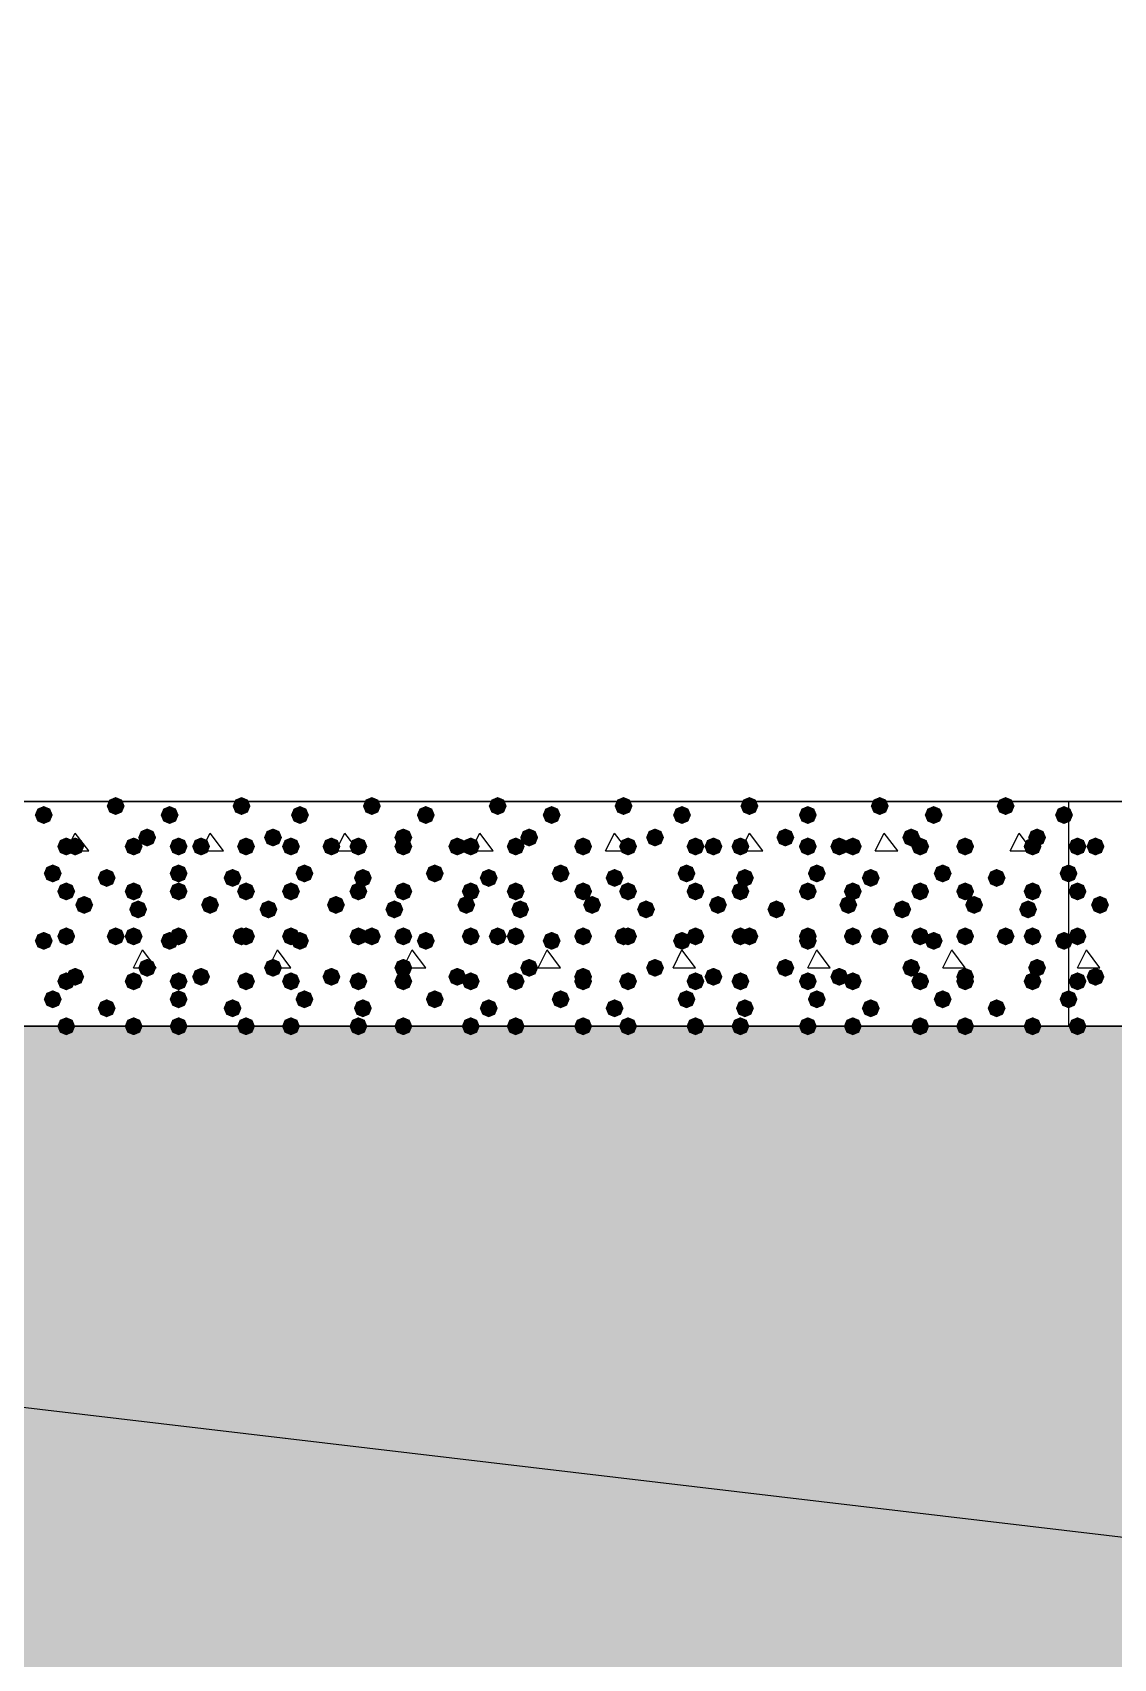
# Model space of a CAD drawing. Header units: millimetres. Extents: x 0 to 420, y 0 to 297.
# Drawn here: x 254.91 to 265.09, y 120.96 to 136.28 of the extents above; entities that cross this region are included whole.
import ezdxf

# ---------------------------------------------------------------- set-up
doc = ezdxf.new("R2010")
doc.units = ezdxf.units.MM
doc.layers.get('0').update_dxf_attribs({"linetype": 'CONTINUOUS'})

msp = doc.modelspace()

# ---------------------------------------------------------------- hatches: boundary and pattern name
at = {"true_color": 0x000008}
for points in [[(255.100667, 128.905), (255.075796, 128.845204), (255.016, 128.820333), (254.956204, 128.845204), (254.931333, 128.905), (254.956204, 128.964796), (255.016, 128.989667), (255.075796, 128.964796)], [(255.778, 128.989667), (255.753129, 128.929871), (255.693333, 128.905), (255.633537, 128.929871), (255.608667, 128.989667), (255.633537, 129.049462), (255.693333, 129.074333), (255.753129, 129.049463)], [(256.286, 128.905), (256.261129, 128.845204), (256.201333, 128.820333), (256.141538, 128.845204), (256.116667, 128.905), (256.141537, 128.964796), (256.201333, 128.989667), (256.261129, 128.964796)], [(256.963333, 128.989667), (256.938463, 128.929871), (256.878667, 128.905), (256.818871, 128.929871), (256.794, 128.989667), (256.818871, 129.049462), (256.878667, 129.074333), (256.938462, 129.049463)], [(257.513667, 128.905), (257.488796, 128.845204), (257.429, 128.820333), (257.369204, 128.845204), (257.344333, 128.905), (257.369204, 128.964796), (257.429, 128.989667), (257.488796, 128.964796)], [(258.191, 128.989667), (258.166129, 128.929871), (258.106333, 128.905), (258.046538, 128.929871), (258.021667, 128.989667), (258.046537, 129.049462), (258.106333, 129.074333), (258.166129, 129.049463)], [(258.699, 128.905), (258.674129, 128.845204), (258.614333, 128.820333), (258.554538, 128.845204), (258.529667, 128.905), (258.554537, 128.964796), (258.614333, 128.989667), (258.674129, 128.964796)], [(259.376333, 128.989667), (259.351462, 128.929871), (259.291667, 128.905), (259.231871, 128.929871), (259.207, 128.989667), (259.231871, 129.049462), (259.291667, 129.074333), (259.351462, 129.049463)], [(259.884333, 128.905), (259.859462, 128.845204), (259.799667, 128.820333), (259.739871, 128.845204), (259.715, 128.905), (259.739871, 128.964796), (259.799667, 128.989667), (259.859462, 128.964796)], [(260.561667, 128.989667), (260.536796, 128.929871), (260.477, 128.905), (260.417204, 128.929871), (260.392333, 128.989667), (260.417204, 129.049462), (260.477, 129.074333), (260.536796, 129.049463)], [(261.112, 128.905), (261.087129, 128.845204), (261.027333, 128.820333), (260.967537, 128.845204), (260.942667, 128.905), (260.967537, 128.964796), (261.027333, 128.989667), (261.087129, 128.964796)], [(261.747, 128.989667), (261.722129, 128.929871), (261.662333, 128.905), (261.602538, 128.929871), (261.577667, 128.989667), (261.602537, 129.049462), (261.662333, 129.074333), (261.722129, 129.049463)], [(262.297333, 128.905), (262.272462, 128.845204), (262.212667, 128.820333), (262.152871, 128.845204), (262.128, 128.905), (262.152871, 128.964796), (262.212667, 128.989667), (262.272462, 128.964796)], [(262.974667, 128.989667), (262.949796, 128.929871), (262.89, 128.905), (262.830204, 128.929871), (262.805333, 128.989667), (262.830204, 129.049462), (262.89, 129.074333), (262.949796, 129.049463)], [(263.482667, 128.905), (263.457796, 128.845204), (263.398, 128.820333), (263.338204, 128.845204), (263.313333, 128.905), (263.338204, 128.964796), (263.398, 128.989667), (263.457796, 128.964796)], [(264.16, 128.989667), (264.135129, 128.929871), (264.075333, 128.905), (264.015538, 128.929871), (263.990667, 128.989667), (264.015537, 129.049462), (264.075333, 129.074333), (264.135129, 129.049463)], [(264.710333, 128.905), (264.685462, 128.845204), (264.625667, 128.820333), (264.565871, 128.845204), (264.541, 128.905), (264.565871, 128.964796), (264.625667, 128.989667), (264.685462, 128.964796)], [(255.312333, 128.608667), (255.287463, 128.548871), (255.227667, 128.524), (255.167871, 128.548871), (255.143, 128.608667), (255.167871, 128.668462), (255.227667, 128.693333), (255.287462, 128.668463)], [(255.397, 128.608667), (255.372129, 128.548871), (255.312333, 128.524), (255.252537, 128.548871), (255.227667, 128.608667), (255.252537, 128.668462), (255.312333, 128.693333), (255.372129, 128.668463)], [(255.947333, 128.608667), (255.922462, 128.548871), (255.862667, 128.524), (255.802871, 128.548871), (255.778, 128.608667), (255.802871, 128.668462), (255.862667, 128.693333), (255.922462, 128.668463)], [(256.074333, 128.693333), (256.049463, 128.633537), (255.989667, 128.608667), (255.929871, 128.633537), (255.905, 128.693333), (255.929871, 128.753129), (255.989667, 128.778), (256.049462, 128.753129)], [(256.370667, 128.608667), (256.345796, 128.548871), (256.286, 128.524), (256.226204, 128.548871), (256.201333, 128.608667), (256.226204, 128.668462), (256.286, 128.693333), (256.345796, 128.668463)], [(256.582333, 128.608667), (256.557462, 128.548871), (256.497667, 128.524), (256.437871, 128.548871), (256.413, 128.608667), (256.437871, 128.668462), (256.497667, 128.693333), (256.557462, 128.668463)], [(257.005667, 128.608667), (256.980796, 128.548871), (256.921, 128.524), (256.861204, 128.548871), (256.836333, 128.608667), (256.861204, 128.668462), (256.921, 128.693333), (256.980796, 128.668463)], [(257.259667, 128.693333), (257.234796, 128.633537), (257.175, 128.608667), (257.115204, 128.633537), (257.090333, 128.693333), (257.115204, 128.753129), (257.175, 128.778), (257.234796, 128.753129)], [(257.429, 128.608667), (257.404129, 128.548871), (257.344333, 128.524), (257.284538, 128.548871), (257.259667, 128.608667), (257.284537, 128.668462), (257.344333, 128.693333), (257.404129, 128.668463)], [(257.81, 128.608667), (257.785129, 128.548871), (257.725333, 128.524), (257.665538, 128.548871), (257.640667, 128.608667), (257.665537, 128.668462), (257.725333, 128.693333), (257.785129, 128.668463)], [(258.064, 128.608667), (258.039129, 128.548871), (257.979333, 128.524), (257.919538, 128.548871), (257.894667, 128.608667), (257.919537, 128.668462), (257.979333, 128.693333), (258.039129, 128.668463)], [(258.487333, 128.693333), (258.462463, 128.633537), (258.402667, 128.608667), (258.342871, 128.633537), (258.318, 128.693333), (258.342871, 128.753129), (258.402667, 128.778), (258.462462, 128.753129)], [(258.487333, 128.608667), (258.462463, 128.548871), (258.402667, 128.524), (258.342871, 128.548871), (258.318, 128.608667), (258.342871, 128.668462), (258.402667, 128.693333), (258.462462, 128.668463)], [(258.995333, 128.608667), (258.970462, 128.548871), (258.910667, 128.524), (258.850871, 128.548871), (258.826, 128.608667), (258.850871, 128.668462), (258.910667, 128.693333), (258.970462, 128.668463)], [(259.122333, 128.608667), (259.097463, 128.548871), (259.037667, 128.524), (258.977871, 128.548871), (258.953, 128.608667), (258.977871, 128.668462), (259.037667, 128.693333), (259.097462, 128.668463)], [(259.545667, 128.608667), (259.520796, 128.548871), (259.461, 128.524), (259.401204, 128.548871), (259.376333, 128.608667), (259.401204, 128.668462), (259.461, 128.693333), (259.520796, 128.668463)], [(259.672667, 128.693333), (259.647796, 128.633537), (259.588, 128.608667), (259.528204, 128.633537), (259.503333, 128.693333), (259.528204, 128.753129), (259.588, 128.778), (259.647796, 128.753129)], [(260.180667, 128.608667), (260.155796, 128.548871), (260.096, 128.524), (260.036204, 128.548871), (260.011333, 128.608667), (260.036204, 128.668462), (260.096, 128.693333), (260.155796, 128.668463)], [(260.180667, 128.608667), (260.155796, 128.548871), (260.096, 128.524), (260.036204, 128.548871), (260.011333, 128.608667), (260.036204, 128.668462), (260.096, 128.693333), (260.155796, 128.668463)], [(260.604, 128.608667), (260.579129, 128.548871), (260.519333, 128.524), (260.459538, 128.548871), (260.434667, 128.608667), (260.459537, 128.668462), (260.519333, 128.693333), (260.579129, 128.668463)], [(260.858, 128.693333), (260.833129, 128.633537), (260.773333, 128.608667), (260.713538, 128.633537), (260.688667, 128.693333), (260.713537, 128.753129), (260.773333, 128.778), (260.833129, 128.753129)], [(261.239, 128.608667), (261.214129, 128.548871), (261.154333, 128.524), (261.094538, 128.548871), (261.069667, 128.608667), (261.094537, 128.668462), (261.154333, 128.693333), (261.214129, 128.668463)], [(261.408333, 128.608667), (261.383462, 128.548871), (261.323667, 128.524), (261.263871, 128.548871), (261.239, 128.608667), (261.263871, 128.668462), (261.323667, 128.693333), (261.383462, 128.668463)], [(261.662333, 128.608667), (261.637462, 128.548871), (261.577667, 128.524), (261.517871, 128.548871), (261.493, 128.608667), (261.517871, 128.668462), (261.577667, 128.693333), (261.637462, 128.668463)], [(262.085667, 128.693333), (262.060796, 128.633537), (262.001, 128.608667), (261.941204, 128.633537), (261.916333, 128.693333), (261.941204, 128.753129), (262.001, 128.778), (262.060796, 128.753129)], [(262.297333, 128.608667), (262.272462, 128.548871), (262.212667, 128.524), (262.152871, 128.548871), (262.128, 128.608667), (262.152871, 128.668462), (262.212667, 128.693333), (262.272462, 128.668463)], [(262.593667, 128.608667), (262.568796, 128.548871), (262.509, 128.524), (262.449204, 128.548871), (262.424333, 128.608667), (262.449204, 128.668462), (262.509, 128.693333), (262.568796, 128.668463)], [(262.720667, 128.608667), (262.695796, 128.548871), (262.636, 128.524), (262.576204, 128.548871), (262.551333, 128.608667), (262.576204, 128.668462), (262.636, 128.693333), (262.695796, 128.668463)], [(263.271, 128.693333), (263.246129, 128.633537), (263.186333, 128.608667), (263.126538, 128.633537), (263.101667, 128.693333), (263.126537, 128.753129), (263.186333, 128.778), (263.246129, 128.753129)], [(263.355667, 128.608667), (263.330796, 128.548871), (263.271, 128.524), (263.211204, 128.548871), (263.186333, 128.608667), (263.211204, 128.668462), (263.271, 128.693333), (263.330796, 128.668463)], [(263.779, 128.608667), (263.754129, 128.548871), (263.694333, 128.524), (263.634537, 128.548871), (263.609667, 128.608667), (263.634537, 128.668462), (263.694333, 128.693333), (263.754129, 128.668463)], [(263.779, 128.608667), (263.754129, 128.548871), (263.694333, 128.524), (263.634537, 128.548871), (263.609667, 128.608667), (263.634537, 128.668462), (263.694333, 128.693333), (263.754129, 128.668463)], [(264.414, 128.608667), (264.389129, 128.548871), (264.329333, 128.524), (264.269538, 128.548871), (264.244667, 128.608667), (264.269537, 128.668462), (264.329333, 128.693333), (264.389129, 128.668463)], [(264.456333, 128.693333), (264.431462, 128.633537), (264.371667, 128.608667), (264.311871, 128.633537), (264.287, 128.693333), (264.311871, 128.753129), (264.371667, 128.778), (264.431462, 128.753129)], [(255.185333, 128.354667), (255.160462, 128.294871), (255.100667, 128.27), (255.040871, 128.294871), (255.016, 128.354667), (255.040871, 128.414462), (255.100667, 128.439333), (255.160462, 128.414463)], [(255.693333, 128.312333), (255.668462, 128.252537), (255.608667, 128.227667), (255.548871, 128.252537), (255.524, 128.312333), (255.548871, 128.372129), (255.608667, 128.397), (255.668462, 128.372129)], [(256.370667, 128.354667), (256.345796, 128.294871), (256.286, 128.27), (256.226204, 128.294871), (256.201333, 128.354667), (256.226204, 128.414462), (256.286, 128.439333), (256.345796, 128.414463)], [(256.878667, 128.312333), (256.853796, 128.252537), (256.794, 128.227667), (256.734204, 128.252537), (256.709333, 128.312333), (256.734204, 128.372129), (256.794, 128.397), (256.853796, 128.372129)], [(257.556, 128.354667), (257.531129, 128.294871), (257.471333, 128.27), (257.411538, 128.294871), (257.386667, 128.354667), (257.411537, 128.414462), (257.471333, 128.439333), (257.531129, 128.414463)], [(258.106333, 128.312333), (258.081462, 128.252537), (258.021667, 128.227667), (257.961871, 128.252537), (257.937, 128.312333), (257.961871, 128.372129), (258.021667, 128.397), (258.081462, 128.372129)], [(258.783667, 128.354667), (258.758796, 128.294871), (258.699, 128.27), (258.639204, 128.294871), (258.614333, 128.354667), (258.639204, 128.414462), (258.699, 128.439333), (258.758796, 128.414463)], [(259.291667, 128.312333), (259.266796, 128.252537), (259.207, 128.227667), (259.147204, 128.252537), (259.122333, 128.312333), (259.147204, 128.372129), (259.207, 128.397), (259.266796, 128.372129)], [(259.969, 128.354667), (259.944129, 128.294871), (259.884333, 128.27), (259.824538, 128.294871), (259.799667, 128.354667), (259.824537, 128.414462), (259.884333, 128.439333), (259.944129, 128.414463)], [(260.477, 128.312333), (260.452129, 128.252537), (260.392333, 128.227667), (260.332538, 128.252537), (260.307667, 128.312333), (260.332537, 128.372129), (260.392333, 128.397), (260.452129, 128.372129)], [(261.154333, 128.354667), (261.129462, 128.294871), (261.069667, 128.27), (261.009871, 128.294871), (260.985, 128.354667), (261.009871, 128.414462), (261.069667, 128.439333), (261.129462, 128.414463)], [(261.704667, 128.312333), (261.679796, 128.252537), (261.62, 128.227667), (261.560204, 128.252537), (261.535333, 128.312333), (261.560204, 128.372129), (261.62, 128.397), (261.679796, 128.372129)], [(262.382, 128.354667), (262.357129, 128.294871), (262.297333, 128.27), (262.237538, 128.294871), (262.212667, 128.354667), (262.237537, 128.414462), (262.297333, 128.439333), (262.357129, 128.414463)], [(262.89, 128.312333), (262.865129, 128.252537), (262.805333, 128.227667), (262.745538, 128.252537), (262.720667, 128.312333), (262.745537, 128.372129), (262.805333, 128.397), (262.865129, 128.372129)], [(263.567333, 128.354667), (263.542462, 128.294871), (263.482667, 128.27), (263.422871, 128.294871), (263.398, 128.354667), (263.422871, 128.414462), (263.482667, 128.439333), (263.542462, 128.414463)], [(264.075333, 128.312333), (264.050462, 128.252537), (263.990667, 128.227667), (263.930871, 128.252537), (263.906, 128.312333), (263.930871, 128.372129), (263.990667, 128.397), (264.050462, 128.372129)], [(264.752667, 128.354667), (264.727796, 128.294871), (264.668, 128.27), (264.608204, 128.294871), (264.583333, 128.354667), (264.608204, 128.414462), (264.668, 128.439333), (264.727796, 128.414463)], [(255.312333, 128.185333), (255.287463, 128.125538), (255.227667, 128.100667), (255.167871, 128.125538), (255.143, 128.185333), (255.167871, 128.245129), (255.227667, 128.27), (255.287462, 128.245129)], [(255.947333, 128.185333), (255.922462, 128.125538), (255.862667, 128.100667), (255.802871, 128.125538), (255.778, 128.185333), (255.802871, 128.245129), (255.862667, 128.27), (255.922462, 128.245129)], [(256.370667, 128.185333), (256.345796, 128.125538), (256.286, 128.100667), (256.226204, 128.125538), (256.201333, 128.185333), (256.226204, 128.245129), (256.286, 128.27), (256.345796, 128.245129)], [(257.005667, 128.185333), (256.980796, 128.125538), (256.921, 128.100667), (256.861204, 128.125538), (256.836333, 128.185333), (256.861204, 128.245129), (256.921, 128.27), (256.980796, 128.245129)], [(257.429, 128.185333), (257.404129, 128.125538), (257.344333, 128.100667), (257.284538, 128.125538), (257.259667, 128.185333), (257.284537, 128.245129), (257.344333, 128.27), (257.404129, 128.245129)], [(258.064, 128.185333), (258.039129, 128.125538), (257.979333, 128.100667), (257.919538, 128.125538), (257.894667, 128.185333), (257.919537, 128.245129), (257.979333, 128.27), (258.039129, 128.245129)], [(258.487333, 128.185333), (258.462463, 128.125538), (258.402667, 128.100667), (258.342871, 128.125538), (258.318, 128.185333), (258.342871, 128.245129), (258.402667, 128.27), (258.462462, 128.245129)], [(259.122333, 128.185333), (259.097463, 128.125538), (259.037667, 128.100667), (258.977871, 128.125538), (258.953, 128.185333), (258.977871, 128.245129), (259.037667, 128.27), (259.097462, 128.245129)], [(259.545667, 128.185333), (259.520796, 128.125538), (259.461, 128.100667), (259.401204, 128.125538), (259.376333, 128.185333), (259.401204, 128.245129), (259.461, 128.27), (259.520796, 128.245129)], [(260.180667, 128.185333), (260.155796, 128.125538), (260.096, 128.100667), (260.036204, 128.125538), (260.011333, 128.185333), (260.036204, 128.245129), (260.096, 128.27), (260.155796, 128.245129)], [(260.604, 128.185333), (260.579129, 128.125538), (260.519333, 128.100667), (260.459538, 128.125538), (260.434667, 128.185333), (260.459537, 128.245129), (260.519333, 128.27), (260.579129, 128.245129)], [(261.239, 128.185333), (261.214129, 128.125538), (261.154333, 128.100667), (261.094538, 128.125538), (261.069667, 128.185333), (261.094537, 128.245129), (261.154333, 128.27), (261.214129, 128.245129)], [(261.662333, 128.185333), (261.637462, 128.125538), (261.577667, 128.100667), (261.517871, 128.125538), (261.493, 128.185333), (261.517871, 128.245129), (261.577667, 128.27), (261.637462, 128.245129)], [(262.297333, 128.185333), (262.272462, 128.125538), (262.212667, 128.100667), (262.152871, 128.125538), (262.128, 128.185333), (262.152871, 128.245129), (262.212667, 128.27), (262.272462, 128.245129)], [(262.720667, 128.185333), (262.695796, 128.125538), (262.636, 128.100667), (262.576204, 128.125538), (262.551333, 128.185333), (262.576204, 128.245129), (262.636, 128.27), (262.695796, 128.245129)], [(263.355667, 128.185333), (263.330796, 128.125538), (263.271, 128.100667), (263.211204, 128.125538), (263.186333, 128.185333), (263.211204, 128.245129), (263.271, 128.27), (263.330796, 128.245129)], [(263.779, 128.185333), (263.754129, 128.125538), (263.694333, 128.100667), (263.634537, 128.125538), (263.609667, 128.185333), (263.634537, 128.245129), (263.694333, 128.27), (263.754129, 128.245129)], [(264.414, 128.185333), (264.389129, 128.125538), (264.329333, 128.100667), (264.269538, 128.125538), (264.244667, 128.185333), (264.269537, 128.245129), (264.329333, 128.27), (264.389129, 128.245129)], [(255.481667, 128.058333), (255.456796, 127.998538), (255.397, 127.973667), (255.337204, 127.998538), (255.312333, 128.058333), (255.337204, 128.118129), (255.397, 128.143), (255.456796, 128.118129)], [(255.989667, 128.016), (255.964796, 127.956204), (255.905, 127.931333), (255.845204, 127.956204), (255.820333, 128.016), (255.845204, 128.075796), (255.905, 128.100667), (255.964796, 128.075796)], [(256.667, 128.058333), (256.642129, 127.998538), (256.582333, 127.973667), (256.522538, 127.998538), (256.497667, 128.058333), (256.522537, 128.118129), (256.582333, 128.143), (256.642129, 128.118129)], [(257.217333, 128.016), (257.192462, 127.956204), (257.132667, 127.931333), (257.072871, 127.956204), (257.048, 128.016), (257.072871, 128.075796), (257.132667, 128.100667), (257.192462, 128.075796)], [(257.852333, 128.058333), (257.827463, 127.998538), (257.767667, 127.973667), (257.707871, 127.998538), (257.683, 128.058333), (257.707871, 128.118129), (257.767667, 128.143), (257.827462, 128.118129)], [(258.402667, 128.016), (258.377796, 127.956204), (258.318, 127.931333), (258.258204, 127.956204), (258.233333, 128.016), (258.258204, 128.075796), (258.318, 128.100667), (258.377796, 128.075796)], [(259.08, 128.058333), (259.055129, 127.998538), (258.995333, 127.973667), (258.935538, 127.998538), (258.910667, 128.058333), (258.935537, 128.118129), (258.995333, 128.143), (259.055129, 128.118129)], [(259.588, 128.016), (259.563129, 127.956204), (259.503333, 127.931333), (259.443537, 127.956204), (259.418667, 128.016), (259.443537, 128.075796), (259.503333, 128.100667), (259.563129, 128.075796)], [(260.265333, 128.058333), (260.240462, 127.998538), (260.180667, 127.973667), (260.120871, 127.998538), (260.096, 128.058333), (260.120871, 128.118129), (260.180667, 128.143), (260.240462, 128.118129)], [(260.773333, 128.016), (260.748462, 127.956204), (260.688667, 127.931333), (260.628871, 127.956204), (260.604, 128.016), (260.628871, 128.075796), (260.688667, 128.100667), (260.748462, 128.075796)], [(261.450667, 128.058333), (261.425796, 127.998538), (261.366, 127.973667), (261.306204, 127.998538), (261.281333, 128.058333), (261.306204, 128.118129), (261.366, 128.143), (261.425796, 128.118129)], [(262.001, 128.016), (261.976129, 127.956204), (261.916333, 127.931333), (261.856538, 127.956204), (261.831667, 128.016), (261.856537, 128.075796), (261.916333, 128.100667), (261.976129, 128.075796)], [(262.678333, 128.058333), (262.653462, 127.998538), (262.593667, 127.973667), (262.533871, 127.998538), (262.509, 128.058333), (262.533871, 128.118129), (262.593667, 128.143), (262.653462, 128.118129)], [(263.186333, 128.016), (263.161462, 127.956204), (263.101667, 127.931333), (263.041871, 127.956204), (263.017, 128.016), (263.041871, 128.075796), (263.101667, 128.100667), (263.161462, 128.075796)], [(263.863667, 128.058333), (263.838796, 127.998538), (263.779, 127.973667), (263.719204, 127.998538), (263.694333, 128.058333), (263.719204, 128.118129), (263.779, 128.143), (263.838796, 128.118129)], [(264.371667, 128.016), (264.346796, 127.956204), (264.287, 127.931333), (264.227204, 127.956204), (264.202333, 128.016), (264.227204, 128.075796), (264.287, 128.100667), (264.346796, 128.075796)], [(255.100667, 127.719667), (255.075796, 127.659871), (255.016, 127.635), (254.956204, 127.659871), (254.931333, 127.719667), (254.956204, 127.779462), (255.016, 127.804333), (255.075796, 127.779463)], [(255.312333, 127.762), (255.287463, 127.702204), (255.227667, 127.677333), (255.167871, 127.702204), (255.143, 127.762), (255.167871, 127.821796), (255.227667, 127.846667), (255.287462, 127.821796)], [(255.778, 127.762), (255.753129, 127.702204), (255.693333, 127.677333), (255.633537, 127.702204), (255.608667, 127.762), (255.633537, 127.821796), (255.693333, 127.846667), (255.753129, 127.821796)], [(255.947333, 127.762), (255.922462, 127.702204), (255.862667, 127.677333), (255.802871, 127.702204), (255.778, 127.762), (255.802871, 127.821796), (255.862667, 127.846667), (255.922462, 127.821796)], [(256.286, 127.719667), (256.261129, 127.659871), (256.201333, 127.635), (256.141538, 127.659871), (256.116667, 127.719667), (256.141537, 127.779462), (256.201333, 127.804333), (256.261129, 127.779463)], [(256.370667, 127.762), (256.345796, 127.702204), (256.286, 127.677333), (256.226204, 127.702204), (256.201333, 127.762), (256.226204, 127.821796), (256.286, 127.846667), (256.345796, 127.821796)], [(256.963333, 127.762), (256.938463, 127.702204), (256.878667, 127.677333), (256.818871, 127.702204), (256.794, 127.762), (256.818871, 127.821796), (256.878667, 127.846667), (256.938462, 127.821796)], [(257.005667, 127.762), (256.980796, 127.702204), (256.921, 127.677333), (256.861204, 127.702204), (256.836333, 127.762), (256.861204, 127.821796), (256.921, 127.846667), (256.980796, 127.821796)], [(257.429, 127.762), (257.404129, 127.702204), (257.344333, 127.677333), (257.284538, 127.702204), (257.259667, 127.762), (257.284537, 127.821796), (257.344333, 127.846667), (257.404129, 127.821796)], [(257.513667, 127.719667), (257.488796, 127.659871), (257.429, 127.635), (257.369204, 127.659871), (257.344333, 127.719667), (257.369204, 127.779462), (257.429, 127.804333), (257.488796, 127.779463)], [(258.064, 127.762), (258.039129, 127.702204), (257.979333, 127.677333), (257.919538, 127.702204), (257.894667, 127.762), (257.919537, 127.821796), (257.979333, 127.846667), (258.039129, 127.821796)], [(258.191, 127.762), (258.166129, 127.702204), (258.106333, 127.677333), (258.046538, 127.702204), (258.021667, 127.762), (258.046537, 127.821796), (258.106333, 127.846667), (258.166129, 127.821796)], [(258.487333, 127.762), (258.462463, 127.702204), (258.402667, 127.677333), (258.342871, 127.702204), (258.318, 127.762), (258.342871, 127.821796), (258.402667, 127.846667), (258.462462, 127.821796)], [(258.699, 127.719667), (258.674129, 127.659871), (258.614333, 127.635), (258.554538, 127.659871), (258.529667, 127.719667), (258.554537, 127.779462), (258.614333, 127.804333), (258.674129, 127.779463)], [(259.122333, 127.762), (259.097463, 127.702204), (259.037667, 127.677333), (258.977871, 127.702204), (258.953, 127.762), (258.977871, 127.821796), (259.037667, 127.846667), (259.097462, 127.821796)], [(259.376333, 127.762), (259.351462, 127.702204), (259.291667, 127.677333), (259.231871, 127.702204), (259.207, 127.762), (259.231871, 127.821796), (259.291667, 127.846667), (259.351462, 127.821796)], [(259.545667, 127.762), (259.520796, 127.702204), (259.461, 127.677333), (259.401204, 127.702204), (259.376333, 127.762), (259.401204, 127.821796), (259.461, 127.846667), (259.520796, 127.821796)], [(259.884333, 127.719667), (259.859462, 127.659871), (259.799667, 127.635), (259.739871, 127.659871), (259.715, 127.719667), (259.739871, 127.779462), (259.799667, 127.804333), (259.859462, 127.779463)], [(260.180667, 127.762), (260.155796, 127.702204), (260.096, 127.677333), (260.036204, 127.702204), (260.011333, 127.762), (260.036204, 127.821796), (260.096, 127.846667), (260.155796, 127.821796)], [(260.561667, 127.762), (260.536796, 127.702204), (260.477, 127.677333), (260.417204, 127.702204), (260.392333, 127.762), (260.417204, 127.821796), (260.477, 127.846667), (260.536796, 127.821796)], [(260.604, 127.762), (260.579129, 127.702204), (260.519333, 127.677333), (260.459538, 127.702204), (260.434667, 127.762), (260.459537, 127.821796), (260.519333, 127.846667), (260.579129, 127.821796)], [(261.112, 127.719667), (261.087129, 127.659871), (261.027333, 127.635), (260.967537, 127.659871), (260.942667, 127.719667), (260.967537, 127.779462), (261.027333, 127.804333), (261.087129, 127.779463)], [(261.239, 127.762), (261.214129, 127.702204), (261.154333, 127.677333), (261.094538, 127.702204), (261.069667, 127.762), (261.094537, 127.821796), (261.154333, 127.846667), (261.214129, 127.821796)], [(261.662333, 127.762), (261.637462, 127.702204), (261.577667, 127.677333), (261.517871, 127.702204), (261.493, 127.762), (261.517871, 127.821796), (261.577667, 127.846667), (261.637462, 127.821796)], [(261.747, 127.762), (261.722129, 127.702204), (261.662333, 127.677333), (261.602538, 127.702204), (261.577667, 127.762), (261.602537, 127.821796), (261.662333, 127.846667), (261.722129, 127.821796)], [(262.297333, 127.762), (262.272462, 127.702204), (262.212667, 127.677333), (262.152871, 127.702204), (262.128, 127.762), (262.152871, 127.821796), (262.212667, 127.846667), (262.272462, 127.821796)], [(262.297333, 127.719667), (262.272462, 127.659871), (262.212667, 127.635), (262.152871, 127.659871), (262.128, 127.719667), (262.152871, 127.779462), (262.212667, 127.804333), (262.272462, 127.779463)], [(262.720667, 127.762), (262.695796, 127.702204), (262.636, 127.677333), (262.576204, 127.702204), (262.551333, 127.762), (262.576204, 127.821796), (262.636, 127.846667), (262.695796, 127.821796)], [(262.974667, 127.762), (262.949796, 127.702204), (262.89, 127.677333), (262.830204, 127.702204), (262.805333, 127.762), (262.830204, 127.821796), (262.89, 127.846667), (262.949796, 127.821796)], [(263.355667, 127.762), (263.330796, 127.702204), (263.271, 127.677333), (263.211204, 127.702204), (263.186333, 127.762), (263.211204, 127.821796), (263.271, 127.846667), (263.330796, 127.821796)], [(263.482667, 127.719667), (263.457796, 127.659871), (263.398, 127.635), (263.338204, 127.659871), (263.313333, 127.719667), (263.338204, 127.779462), (263.398, 127.804333), (263.457796, 127.779463)], [(263.779, 127.762), (263.754129, 127.702204), (263.694333, 127.677333), (263.634537, 127.702204), (263.609667, 127.762), (263.634537, 127.821796), (263.694333, 127.846667), (263.754129, 127.821796)], [(264.16, 127.762), (264.135129, 127.702204), (264.075333, 127.677333), (264.015538, 127.702204), (263.990667, 127.762), (264.015537, 127.821796), (264.075333, 127.846667), (264.135129, 127.821796)], [(264.414, 127.762), (264.389129, 127.702204), (264.329333, 127.677333), (264.269538, 127.702204), (264.244667, 127.762), (264.269537, 127.821796), (264.329333, 127.846667), (264.389129, 127.821796)], [(264.710333, 127.719667), (264.685462, 127.659871), (264.625667, 127.635), (264.565871, 127.659871), (264.541, 127.719667), (264.565871, 127.779462), (264.625667, 127.804333), (264.685462, 127.779463)], [(255.397, 127.381), (255.372129, 127.321204), (255.312333, 127.296333), (255.252537, 127.321204), (255.227667, 127.381), (255.252537, 127.440796), (255.312333, 127.465667), (255.372129, 127.440796)], [(256.074333, 127.465667), (256.049463, 127.405871), (255.989667, 127.381), (255.929871, 127.405871), (255.905, 127.465667), (255.929871, 127.525462), (255.989667, 127.550333), (256.049462, 127.525463)], [(256.582333, 127.381), (256.557462, 127.321204), (256.497667, 127.296333), (256.437871, 127.321204), (256.413, 127.381), (256.437871, 127.440796), (256.497667, 127.465667), (256.557462, 127.440796)], [(257.259667, 127.465667), (257.234796, 127.405871), (257.175, 127.381), (257.115204, 127.405871), (257.090333, 127.465667), (257.115204, 127.525462), (257.175, 127.550333), (257.234796, 127.525463)], [(257.81, 127.381), (257.785129, 127.321204), (257.725333, 127.296333), (257.665538, 127.321204), (257.640667, 127.381), (257.665537, 127.440796), (257.725333, 127.465667), (257.785129, 127.440796)], [(258.487333, 127.465667), (258.462463, 127.405871), (258.402667, 127.381), (258.342871, 127.405871), (258.318, 127.465667), (258.342871, 127.525462), (258.402667, 127.550333), (258.462462, 127.525463)], [(258.995333, 127.381), (258.970462, 127.321204), (258.910667, 127.296333), (258.850871, 127.321204), (258.826, 127.381), (258.850871, 127.440796), (258.910667, 127.465667), (258.970462, 127.440796)], [(259.672667, 127.465667), (259.647796, 127.405871), (259.588, 127.381), (259.528204, 127.405871), (259.503333, 127.465667), (259.528204, 127.525462), (259.588, 127.550333), (259.647796, 127.525463)], [(260.180667, 127.381), (260.155796, 127.321204), (260.096, 127.296333), (260.036204, 127.321204), (260.011333, 127.381), (260.036204, 127.440796), (260.096, 127.465667), (260.155796, 127.440796)], [(260.858, 127.465667), (260.833129, 127.405871), (260.773333, 127.381), (260.713538, 127.405871), (260.688667, 127.465667), (260.713537, 127.525462), (260.773333, 127.550333), (260.833129, 127.525463)], [(261.408333, 127.381), (261.383462, 127.321204), (261.323667, 127.296333), (261.263871, 127.321204), (261.239, 127.381), (261.263871, 127.440796), (261.323667, 127.465667), (261.383462, 127.440796)], [(262.085667, 127.465667), (262.060796, 127.405871), (262.001, 127.381), (261.941204, 127.405871), (261.916333, 127.465667), (261.941204, 127.525462), (262.001, 127.550333), (262.060796, 127.525463)], [(262.593667, 127.381), (262.568796, 127.321204), (262.509, 127.296333), (262.449204, 127.321204), (262.424333, 127.381), (262.449204, 127.440796), (262.509, 127.465667), (262.568796, 127.440796)], [(263.271, 127.465667), (263.246129, 127.405871), (263.186333, 127.381), (263.126538, 127.405871), (263.101667, 127.465667), (263.126537, 127.525462), (263.186333, 127.550333), (263.246129, 127.525463)], [(263.779, 127.381), (263.754129, 127.321204), (263.694333, 127.296333), (263.634537, 127.321204), (263.609667, 127.381), (263.634537, 127.440796), (263.694333, 127.465667), (263.754129, 127.440796)], [(264.456333, 127.465667), (264.431462, 127.405871), (264.371667, 127.381), (264.311871, 127.405871), (264.287, 127.465667), (264.311871, 127.525462), (264.371667, 127.550333), (264.431462, 127.525463)], [(255.312333, 127.338667), (255.287463, 127.278871), (255.227667, 127.254), (255.167871, 127.278871), (255.143, 127.338667), (255.167871, 127.398462), (255.227667, 127.423333), (255.287462, 127.398463)], [(255.947333, 127.338667), (255.922462, 127.278871), (255.862667, 127.254), (255.802871, 127.278871), (255.778, 127.338667), (255.802871, 127.398462), (255.862667, 127.423333), (255.922462, 127.398463)], [(256.370667, 127.338667), (256.345796, 127.278871), (256.286, 127.254), (256.226204, 127.278871), (256.201333, 127.338667), (256.226204, 127.398462), (256.286, 127.423333), (256.345796, 127.398463)], [(257.005667, 127.338667), (256.980796, 127.278871), (256.921, 127.254), (256.861204, 127.278871), (256.836333, 127.338667), (256.861204, 127.398462), (256.921, 127.423333), (256.980796, 127.398463)], [(257.429, 127.338667), (257.404129, 127.278871), (257.344333, 127.254), (257.284538, 127.278871), (257.259667, 127.338667), (257.284537, 127.398462), (257.344333, 127.423333), (257.404129, 127.398463)], [(258.064, 127.338667), (258.039129, 127.278871), (257.979333, 127.254), (257.919538, 127.278871), (257.894667, 127.338667), (257.919537, 127.398462), (257.979333, 127.423333), (258.039129, 127.398463)], [(258.487333, 127.338667), (258.462463, 127.278871), (258.402667, 127.254), (258.342871, 127.278871), (258.318, 127.338667), (258.342871, 127.398462), (258.402667, 127.423333), (258.462462, 127.398463)], [(259.122333, 127.338667), (259.097463, 127.278871), (259.037667, 127.254), (258.977871, 127.278871), (258.953, 127.338667), (258.977871, 127.398462), (259.037667, 127.423333), (259.097462, 127.398463)], [(259.545667, 127.338667), (259.520796, 127.278871), (259.461, 127.254), (259.401204, 127.278871), (259.376333, 127.338667), (259.401204, 127.398462), (259.461, 127.423333), (259.520796, 127.398463)], [(260.180667, 127.338667), (260.155796, 127.278871), (260.096, 127.254), (260.036204, 127.278871), (260.011333, 127.338667), (260.036204, 127.398462), (260.096, 127.423333), (260.155796, 127.398463)], [(260.604, 127.338667), (260.579129, 127.278871), (260.519333, 127.254), (260.459538, 127.278871), (260.434667, 127.338667), (260.459537, 127.398462), (260.519333, 127.423333), (260.579129, 127.398463)], [(261.239, 127.338667), (261.214129, 127.278871), (261.154333, 127.254), (261.094538, 127.278871), (261.069667, 127.338667), (261.094537, 127.398462), (261.154333, 127.423333), (261.214129, 127.398463)], [(261.662333, 127.338667), (261.637462, 127.278871), (261.577667, 127.254), (261.517871, 127.278871), (261.493, 127.338667), (261.517871, 127.398462), (261.577667, 127.423333), (261.637462, 127.398463)], [(262.297333, 127.338667), (262.272462, 127.278871), (262.212667, 127.254), (262.152871, 127.278871), (262.128, 127.338667), (262.152871, 127.398462), (262.212667, 127.423333), (262.272462, 127.398463)], [(262.720667, 127.338667), (262.695796, 127.278871), (262.636, 127.254), (262.576204, 127.278871), (262.551333, 127.338667), (262.576204, 127.398462), (262.636, 127.423333), (262.695796, 127.398463)], [(263.355667, 127.338667), (263.330796, 127.278871), (263.271, 127.254), (263.211204, 127.278871), (263.186333, 127.338667), (263.211204, 127.398462), (263.271, 127.423333), (263.330796, 127.398463)], [(263.779, 127.338667), (263.754129, 127.278871), (263.694333, 127.254), (263.634537, 127.278871), (263.609667, 127.338667), (263.634537, 127.398462), (263.694333, 127.423333), (263.754129, 127.398463)], [(264.414, 127.338667), (264.389129, 127.278871), (264.329333, 127.254), (264.269538, 127.278871), (264.244667, 127.338667), (264.269537, 127.398462), (264.329333, 127.423333), (264.389129, 127.398463)], [(255.185333, 127.169333), (255.160462, 127.109537), (255.100667, 127.084667), (255.040871, 127.109537), (255.016, 127.169333), (255.040871, 127.229129), (255.100667, 127.254), (255.160462, 127.229129)], [(255.693333, 127.084667), (255.668462, 127.024871), (255.608667, 127), (255.548871, 127.024871), (255.524, 127.084667), (255.548871, 127.144462), (255.608667, 127.169333), (255.668462, 127.144463)], [(256.370667, 127.169333), (256.345796, 127.109537), (256.286, 127.084667), (256.226204, 127.109537), (256.201333, 127.169333), (256.226204, 127.229129), (256.286, 127.254), (256.345796, 127.229129)], [(256.878667, 127.084667), (256.853796, 127.024871), (256.794, 127), (256.734204, 127.024871), (256.709333, 127.084667), (256.734204, 127.144462), (256.794, 127.169333), (256.853796, 127.144463)], [(257.556, 127.169333), (257.531129, 127.109537), (257.471333, 127.084667), (257.411538, 127.109537), (257.386667, 127.169333), (257.411537, 127.229129), (257.471333, 127.254), (257.531129, 127.229129)], [(258.106333, 127.084667), (258.081462, 127.024871), (258.021667, 127), (257.961871, 127.024871), (257.937, 127.084667), (257.961871, 127.144462), (258.021667, 127.169333), (258.081462, 127.144463)], [(258.783667, 127.169333), (258.758796, 127.109537), (258.699, 127.084667), (258.639204, 127.109537), (258.614333, 127.169333), (258.639204, 127.229129), (258.699, 127.254), (258.758796, 127.229129)], [(259.291667, 127.084667), (259.266796, 127.024871), (259.207, 127), (259.147204, 127.024871), (259.122333, 127.084667), (259.147204, 127.144462), (259.207, 127.169333), (259.266796, 127.144463)], [(259.969, 127.169333), (259.944129, 127.109537), (259.884333, 127.084667), (259.824538, 127.109537), (259.799667, 127.169333), (259.824537, 127.229129), (259.884333, 127.254), (259.944129, 127.229129)], [(260.477, 127.084667), (260.452129, 127.024871), (260.392333, 127), (260.332538, 127.024871), (260.307667, 127.084667), (260.332537, 127.144462), (260.392333, 127.169333), (260.452129, 127.144463)], [(261.154333, 127.169333), (261.129462, 127.109537), (261.069667, 127.084667), (261.009871, 127.109537), (260.985, 127.169333), (261.009871, 127.229129), (261.069667, 127.254), (261.129462, 127.229129)], [(261.704667, 127.084667), (261.679796, 127.024871), (261.62, 127), (261.560204, 127.024871), (261.535333, 127.084667), (261.560204, 127.144462), (261.62, 127.169333), (261.679796, 127.144463)], [(262.382, 127.169333), (262.357129, 127.109537), (262.297333, 127.084667), (262.237538, 127.109537), (262.212667, 127.169333), (262.237537, 127.229129), (262.297333, 127.254), (262.357129, 127.229129)], [(262.89, 127.084667), (262.865129, 127.024871), (262.805333, 127), (262.745538, 127.024871), (262.720667, 127.084667), (262.745537, 127.144462), (262.805333, 127.169333), (262.865129, 127.144463)], [(263.567333, 127.169333), (263.542462, 127.109537), (263.482667, 127.084667), (263.422871, 127.109537), (263.398, 127.169333), (263.422871, 127.229129), (263.482667, 127.254), (263.542462, 127.229129)], [(264.075333, 127.084667), (264.050462, 127.024871), (263.990667, 127), (263.930871, 127.024871), (263.906, 127.084667), (263.930871, 127.144462), (263.990667, 127.169333), (264.050462, 127.144463)], [(264.752667, 127.169333), (264.727796, 127.109537), (264.668, 127.084667), (264.608204, 127.109537), (264.583333, 127.169333), (264.608204, 127.229129), (264.668, 127.254), (264.727796, 127.229129)], [(255.312333, 126.915333), (255.287463, 126.855538), (255.227667, 126.830667), (255.167871, 126.855538), (255.143, 126.915333), (255.167871, 126.975129), (255.227667, 127), (255.287462, 126.975129)], [(255.947333, 126.915333), (255.922462, 126.855538), (255.862667, 126.830667), (255.802871, 126.855538), (255.778, 126.915333), (255.802871, 126.975129), (255.862667, 127), (255.922462, 126.975129)], [(256.370667, 126.915333), (256.345796, 126.855538), (256.286, 126.830667), (256.226204, 126.855538), (256.201333, 126.915333), (256.226204, 126.975129), (256.286, 127), (256.345796, 126.975129)], [(257.005667, 126.915333), (256.980796, 126.855538), (256.921, 126.830667), (256.861204, 126.855538), (256.836333, 126.915333), (256.861204, 126.975129), (256.921, 127), (256.980796, 126.975129)], [(257.429, 126.915333), (257.404129, 126.855538), (257.344333, 126.830667), (257.284538, 126.855538), (257.259667, 126.915333), (257.284537, 126.975129), (257.344333, 127), (257.404129, 126.975129)], [(258.064, 126.915333), (258.039129, 126.855538), (257.979333, 126.830667), (257.919538, 126.855538), (257.894667, 126.915333), (257.919537, 126.975129), (257.979333, 127), (258.039129, 126.975129)], [(258.487333, 126.915333), (258.462463, 126.855538), (258.402667, 126.830667), (258.342871, 126.855538), (258.318, 126.915333), (258.342871, 126.975129), (258.402667, 127), (258.462462, 126.975129)], [(259.122333, 126.915333), (259.097463, 126.855538), (259.037667, 126.830667), (258.977871, 126.855538), (258.953, 126.915333), (258.977871, 126.975129), (259.037667, 127), (259.097462, 126.975129)], [(259.545667, 126.915333), (259.520796, 126.855538), (259.461, 126.830667), (259.401204, 126.855538), (259.376333, 126.915333), (259.401204, 126.975129), (259.461, 127), (259.520796, 126.975129)], [(260.180667, 126.915333), (260.155796, 126.855538), (260.096, 126.830667), (260.036204, 126.855538), (260.011333, 126.915333), (260.036204, 126.975129), (260.096, 127), (260.155796, 126.975129)], [(260.604, 126.915333), (260.579129, 126.855538), (260.519333, 126.830667), (260.459538, 126.855538), (260.434667, 126.915333), (260.459537, 126.975129), (260.519333, 127), (260.579129, 126.975129)], [(261.239, 126.915333), (261.214129, 126.855538), (261.154333, 126.830667), (261.094538, 126.855538), (261.069667, 126.915333), (261.094537, 126.975129), (261.154333, 127), (261.214129, 126.975129)], [(261.662333, 126.915333), (261.637462, 126.855538), (261.577667, 126.830667), (261.517871, 126.855538), (261.493, 126.915333), (261.517871, 126.975129), (261.577667, 127), (261.637462, 126.975129)], [(262.297333, 126.915333), (262.272462, 126.855538), (262.212667, 126.830667), (262.152871, 126.855538), (262.128, 126.915333), (262.152871, 126.975129), (262.212667, 127), (262.272462, 126.975129)], [(262.720667, 126.915333), (262.695796, 126.855538), (262.636, 126.830667), (262.576204, 126.855538), (262.551333, 126.915333), (262.576204, 126.975129), (262.636, 127), (262.695796, 126.975129)], [(263.355667, 126.915333), (263.330796, 126.855538), (263.271, 126.830667), (263.211204, 126.855538), (263.186333, 126.915333), (263.211204, 126.975129), (263.271, 127), (263.330796, 126.975129)], [(263.779, 126.915333), (263.754129, 126.855538), (263.694333, 126.830667), (263.634537, 126.855538), (263.609667, 126.915333), (263.634537, 126.975129), (263.694333, 127), (263.754129, 126.975129)], [(264.414, 126.915333), (264.389129, 126.855538), (264.329333, 126.830667), (264.269538, 126.855538), (264.244667, 126.915333), (264.269537, 126.975129), (264.329333, 127), (264.389129, 126.975129)]]:
    msp.add_hatch(color=0, dxfattribs=at).paths.add_polyline_path(points, flags=0)
at = {"true_color": 0x000007}
for points in [[(264.837333, 128.608667), (264.812462, 128.548871), (264.752667, 128.524), (264.692871, 128.548871), (264.668, 128.608667), (264.692871, 128.668462), (264.752667, 128.693333), (264.812462, 128.668463)], [(265.006667, 128.608667), (264.981796, 128.548871), (264.922, 128.524), (264.862204, 128.548871), (264.837333, 128.608667), (264.862204, 128.668462), (264.922, 128.693333), (264.981796, 128.668463)], [(264.837333, 128.185333), (264.812462, 128.125538), (264.752667, 128.100667), (264.692871, 128.125538), (264.668, 128.185333), (264.692871, 128.245129), (264.752667, 128.27), (264.812462, 128.245129)], [(265.049, 128.058333), (265.024129, 127.998538), (264.964333, 127.973667), (264.904538, 127.998538), (264.879667, 128.058333), (264.904537, 128.118129), (264.964333, 128.143), (265.024129, 128.118129)], [(264.837333, 127.762), (264.812462, 127.702204), (264.752667, 127.677333), (264.692871, 127.702204), (264.668, 127.762), (264.692871, 127.821796), (264.752667, 127.846667), (264.812462, 127.821796)], [(265.006667, 127.381), (264.981796, 127.321204), (264.922, 127.296333), (264.862204, 127.321204), (264.837333, 127.381), (264.862204, 127.440796), (264.922, 127.465667), (264.981796, 127.440796)], [(264.837333, 127.338667), (264.812462, 127.278871), (264.752667, 127.254), (264.692871, 127.278871), (264.668, 127.338667), (264.692871, 127.398462), (264.752667, 127.423333), (264.812462, 127.398463)], [(264.837333, 126.915333), (264.812462, 126.855538), (264.752667, 126.830667), (264.692871, 126.855538), (264.668, 126.915333), (264.692871, 126.975129), (264.752667, 127), (264.812462, 126.975129)]]:
    msp.add_hatch(color=0, dxfattribs=at).paths.add_polyline_path(points, flags=0)
at = {"true_color": 0x000008}
h = msp.add_hatch(color=0, dxfattribs=at)
h.paths.add_polyline_path([(385.826, 126.915333), (224.409, 126.915333), (385.826, 107.865333)], flags=0)
h.paths.add_polyline_path([(224.409, 126.915333), (385.826, 107.865333), (224.409, 107.865333)], flags=0)

# ---------------------------------------------------------------- linework, layer by layer
at = {"color": 0, "true_color": 0x000007}
for points in [[(38.650333, 126.915333), (38.650333, 150.241), (386.884333, 150.241), (386.884333, 126.915333), (224.409, 126.915333), (224.409, 105.748667), (201.125667, 105.748667), (201.125667, 126.915333)], [(38.650333, 126.915333), (38.650333, 150.241), (386.884333, 150.241), (386.884333, 126.915333), (224.409, 126.915333), (224.409, 105.748667), (201.125667, 105.748667), (201.125667, 126.915333)], [(264.668, 129.032), (264.668, 126.915333), (266.784667, 126.915333), (266.784667, 129.032)]]:
    msp.add_lwpolyline(points, close=True, dxfattribs=at)
at = {"color": 0, "true_color": 0x0000fd}
msp.add_lwpolyline([(222.292333, 129.032), (384.767667, 129.032), (384.767667, 148.124333), (40.767, 148.124333), (40.767, 129.032), (203.242333, 129.032), (203.242333, 107.865333), (222.292333, 107.865333)], close=True, dxfattribs=at)
at = {"color": 0, "true_color": 0x000007}
for points in [[(264.668, 129.032), (245.618, 129.032)], [(264.752667, 127.465667), (264.837333, 127.635)], [(264.964333, 127.465667), (264.837333, 127.635)], [(264.752667, 127.465667), (264.964333, 127.465667)], [(245.618, 126.915333), (264.668, 126.915333)]]:
    msp.add_lwpolyline(points, dxfattribs=at)
at = {"color": 0, "true_color": 0x000008}
for points in [[(255.227667, 128.566333), (255.312333, 128.735667)], [(255.439333, 128.566333), (255.312333, 128.735667)], [(256.497667, 128.566333), (256.582333, 128.735667)], [(256.709333, 128.566333), (256.582333, 128.735667)], [(257.767667, 128.566333), (257.852333, 128.735667)], [(257.979333, 128.566333), (257.852333, 128.735667)], [(259.037667, 128.566333), (259.122333, 128.735667)], [(259.249333, 128.566333), (259.122333, 128.735667)], [(260.307667, 128.566333), (260.392333, 128.735667)], [(260.519333, 128.566333), (260.392333, 128.735667)], [(261.577667, 128.566333), (261.662333, 128.735667)], [(261.789333, 128.566333), (261.662333, 128.735667)], [(262.847667, 128.566333), (262.932333, 128.735667)], [(263.059333, 128.566333), (262.932333, 128.735667)], [(264.117667, 128.566333), (264.202333, 128.735667)], [(264.329333, 128.566333), (264.202333, 128.735667)], [(255.227667, 128.566333), (255.439333, 128.566333)], [(256.497667, 128.566333), (256.709333, 128.566333)], [(257.767667, 128.566333), (257.979333, 128.566333)], [(259.037667, 128.566333), (259.249333, 128.566333)], [(260.307667, 128.566333), (260.519333, 128.566333)], [(261.577667, 128.566333), (261.789333, 128.566333)], [(262.847667, 128.566333), (263.059333, 128.566333)], [(264.117667, 128.566333), (264.329333, 128.566333)], [(255.862667, 127.465667), (255.947333, 127.635)], [(256.074333, 127.465667), (255.947333, 127.635)], [(257.132667, 127.465667), (257.217333, 127.635)], [(257.344333, 127.465667), (257.217333, 127.635)], [(258.402667, 127.465667), (258.487333, 127.635)], [(258.614333, 127.465667), (258.487333, 127.635)], [(259.672667, 127.465667), (259.757333, 127.635)], [(259.884333, 127.465667), (259.757333, 127.635)], [(260.942667, 127.465667), (261.027333, 127.635)], [(261.154333, 127.465667), (261.027333, 127.635)], [(262.212667, 127.465667), (262.297333, 127.635)], [(262.424333, 127.465667), (262.297333, 127.635)], [(263.482667, 127.465667), (263.567333, 127.635)], [(263.694333, 127.465667), (263.567333, 127.635)], [(255.862667, 127.465667), (256.074333, 127.465667)], [(257.132667, 127.465667), (257.344333, 127.465667)], [(258.402667, 127.465667), (258.614333, 127.465667)], [(259.672667, 127.465667), (259.884333, 127.465667)], [(260.942667, 127.465667), (261.154333, 127.465667)], [(262.212667, 127.465667), (262.424333, 127.465667)], [(263.482667, 127.465667), (263.694333, 127.465667)]]:
    msp.add_lwpolyline(points, dxfattribs=at)
for points in [[(385.826, 126.915333), (224.409, 126.915333), (385.826, 107.865333)], [(224.409, 126.915333), (385.826, 107.865333), (224.409, 107.865333)]]:
    msp.add_lwpolyline(points, close=True, dxfattribs=at)

doc.saveas('drawing.dxf')
